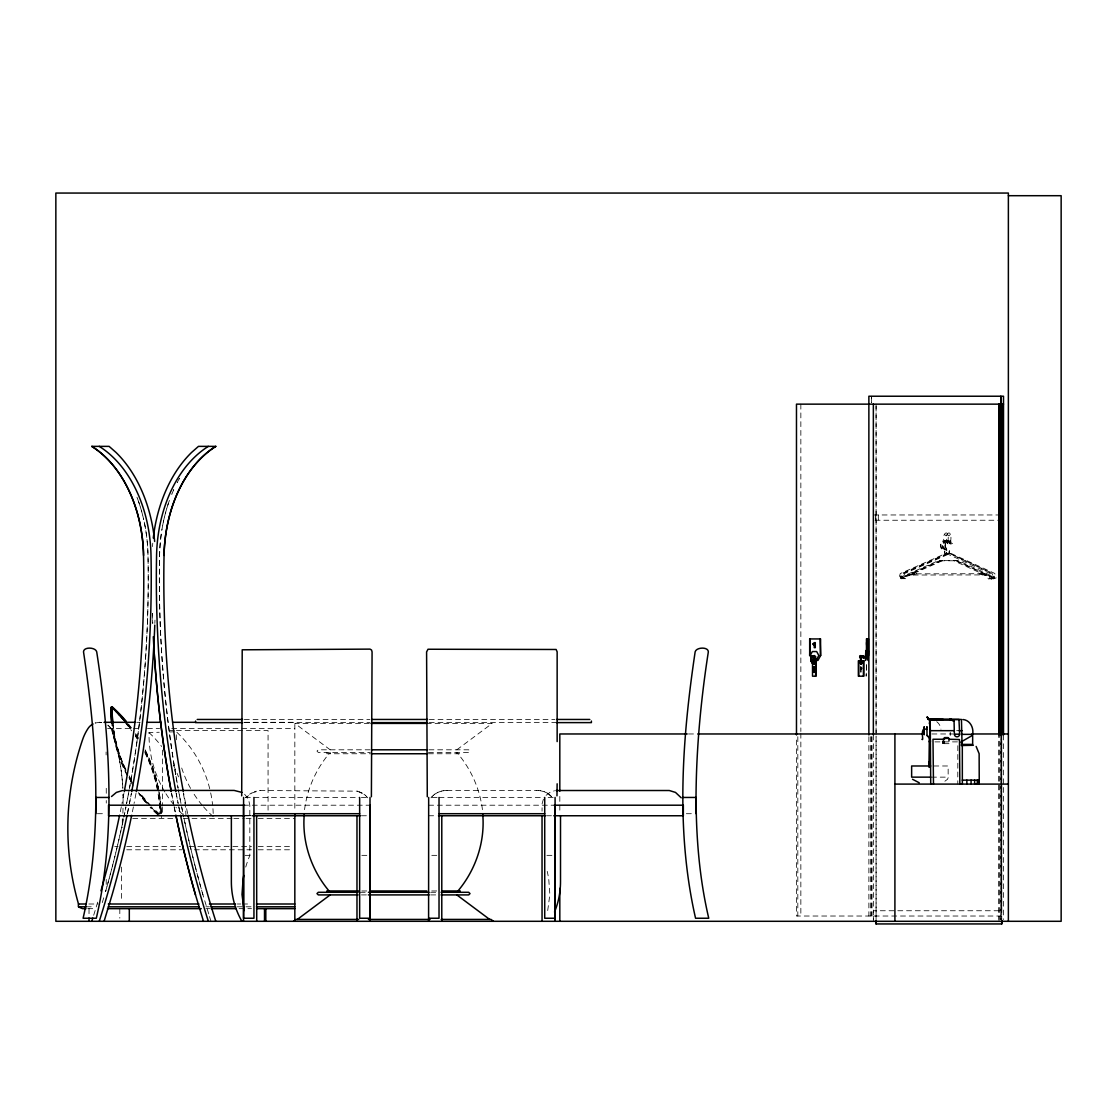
<?xml version="1.0" encoding="UTF-8"?>
<svg xmlns="http://www.w3.org/2000/svg" width="1117" height="1117" viewBox="0 0 1117 1117"><rect width="100%" height="100%" fill="white"/><g stroke="black" fill="none" stroke-linecap="round" stroke-linejoin="round"><path stroke-width="0.75" stroke-dasharray="5 3.75" d="M106.269 803.095L106.269 800.526M873.354 921.302L873.354 910.746L1001.726 910.746L1001.726 736.662M876.077 920.645L876.077 736.662M876.077 734.916L876.077 405.89M999.003 921.302L999.003 734.986L999.003 919.57M1001.726 921.302L1001.726 734.986M123.065 804.366L123.093 800.526A212.495 212.384 -90 0 0 123.052 794.41A212.593 212.593 0 0 1 123.093 800.526M957.827 745.723L957.786 784.092M123.01 808.219L122.856 815.899M122.758 819.752L122.493 827.432M944.535 542.834C945.415 537.989 950.232 544.677 945.708 544.593C938.866 534.024 950.902 525.59 947.677 542.834M947.258 542.834C948.138 537.989 952.955 544.677 948.417 544.593C941.589 534.024 953.611 525.59 950.399 542.834M947.677 534.401L946.113 535.895L944.535 534.401M950.399 534.401L948.836 535.895L947.258 534.401M304.55 809.657C307.245 788.574 316.237 768.482 330.171 752.439L330.171 753.752M547.707 910.564L549.857 894.535L548.768 879.372A102.652 102.652 0 0 0 547.232 871.386M102.275 902.606L104.621 894.843M543.393 799.2L542.122 803.668L542.038 811.235M247.052 796.519L246.005 797.817L251.032 793.252L260.066 790.515M430.967 797.817L432.125 796.519M901.307 578.815L901.796 577.796L900.33 577.796L900.33 576.274L905.692 576.274L940.835 560.776M903.094 578.704L903.597 577.671M904.016 578.815L904.519 577.796L902.117 577.671L902.117 576.149L907.493 576.149L942.636 560.65M432.028 796.519L433.34 795.318M546.073 795.318L549.885 792.414L554.479 790.752M433.242 795.318L434.708 794.229M945.68 541.605L947.174 541.256C941.952 541.731 942.594 549.508 947.551 550.192L947.551 553.613L944.312 555.331L902.997 573.566L901.573 576.707L902.075 578.815M456.825 749.8L492.178 723.411L428.132 723.411M944.884 781.23L947.495 779.289L948.403 777.139L932.29 777.139M249.636 794.229L251.143 793.252M434.611 794.229L437.836 792.414M948.668 541.605C942.413 538.576 939.983 549.145 946.63 550.067L946.63 553.487L943.376 555.219L902.075 573.44L900.651 576.581L901.154 578.704M992.161 577.671L993.222 578.955L996.127 577.95L994.786 573.44L950.637 553.264L904.784 573.44L903.374 576.581L903.862 578.704M437.724 792.414L441.355 791.157M910.132 574.906L913.804 573.719M911.053 575.032L914.725 573.845M912.854 574.906L916.526 573.719M254.481 791.716L256.282 791.157M947.174 540.6L945.443 541.033C941.422 543.448 942.608 549.522 947.188 550.569L947.188 553.613L949.352 553.487L949.352 550.067C944.382 549.382 943.753 541.605 948.975 541.131L952.969 543.979L950.707 540.921L947.23 540.921C943.223 543.323 944.41 549.41 948.989 550.444L948.989 553.487M441.257 791.157L443.226 790.752M443.128 790.752L447.065 790.431M99.539 722.308L95.085 723.048A13.767 13.767 0 0 1 101.787 722.504L99.539 722.308L103.56 722.308M326.848 752.439L326.848 753.752L370.327 753.752M259.968 790.515L357.412 791.157M164.869 791.981A109.326 105.598 88.3 0 1 149.008 732.57L159.242 732.263M169.491 731.97L174.615 731.817M873.354 514.965L999.98 514.965M875.1 520.243L999.98 520.243M991.421 579.081L994.325 578.075L992.999 573.566M244.302 719.46L369.95 719.46M429.277 719.46L554.912 719.46M136.763 722.308L140.239 722.308M244.469 722.308L294.832 722.308L294.832 810.998M244.428 722.615L369.964 722.615M429.249 722.615L556.517 722.615M369.266 723.411L294.818 723.411L330.171 749.8M107.595 728.479L131.834 728.479M133.565 728.479L138.759 728.479M147.43 728.479L159.577 728.479M171.711 728.479L294.832 728.479M169.435 730.616L174.629 730.616M176.36 730.616L268.066 730.616L268.066 810.942M956.655 730.672L961.444 730.672M688.477 733.967L697.176 733.967M931.885 733.967L952.745 733.967M934.971 741.883L958.651 741.883M948.989 743.671L942.287 743.671L942.287 741.018M370.16 749.8L318.303 749.8L316.977 751.113L318.303 752.439L370.327 752.439M428.942 749.8L468.707 749.8L470.02 751.113L468.707 752.439L426.834 752.439M428.439 753.752L460.148 753.752L460.288 752.453M933.784 765.983L948.151 765.983L948.151 777.139M446.968 790.431L536.774 790.431M245.321 797.454L250.501 797.454M253.95 797.454L359.646 797.454M361.377 797.454L366.558 797.454M432.125 797.454L437.305 797.454M439.023 797.454L544.719 797.454M548.168 797.454L553.348 797.454M243.52 805.203L370.076 805.203M428.593 805.203L555.149 805.203M97.402 813.707L105.515 813.707M686.355 813.707L694.467 813.707M246.047 815.466L251.269 815.466M245.572 815.717L250.753 815.717M243.52 815.759L252.093 815.759M361.405 815.759L370.076 815.759M428.593 815.759L437.264 815.759M546.464 815.759L555.149 815.759M132.755 818.621L174.587 818.621M183.3 818.621L190.267 818.621M192.012 818.621L232.099 818.621M233.844 818.621L244.302 818.621M246.047 818.621L251.269 818.621M258.236 818.621L294.832 818.621M114.73 846.63L118.137 846.63M126.738 846.63L180.465 846.63M189.122 846.63L251.507 846.63M258.236 846.63L293.101 846.63M126.738 849.786L182.197 849.786M194.33 849.786L251.507 849.786M258.236 849.786L293.101 849.786M245.07 855.343L251.772 855.343M361.824 855.343L366.879 855.343M431.79 855.343L436.845 855.343M546.897 855.343L553.599 855.343M361.782 890.961L366.935 890.961M431.72 890.961L437.18 890.961M360.177 892.288L366.935 892.288M430.673 892.288L437.585 892.288M361.405 894.912L366.711 894.912M430.673 894.912L437.738 894.912M88.843 904.002L98.101 904.002M237.307 904.002L240.797 904.002M242.543 904.002L251.255 904.002M86.232 906.795L94.819 906.795M205.919 906.795L209.41 906.795M237.307 906.795L244.274 906.795M246.019 906.795L251.255 906.795M87.712 908.666L96.411 908.666M205.989 908.666L209.926 908.666M239.094 908.666L251.507 908.666M1001.726 916.024L796.477 916.024L796.477 736.689M536.677 790.431L538.701 790.515M538.603 790.515L540.614 790.752M946.127 553.376L990.276 573.566L991.603 578.075L988.699 579.081L987.637 577.796L994.116 577.671L994.116 576.149L992.161 576.149L958.456 560.65L939.9 560.65L904.756 576.149L904.84 577.671L906.306 577.671L905.817 578.704L898.864 578.299L900.274 573.566L941.589 555.331C944.703 552.51 950.26 552.496 953.373 555.331M540.516 790.752L544.286 791.716M357.314 791.157L364.058 794.229M981.871 573.845L985.389 575.032M980.949 573.719L984.468 574.906M979.148 573.845L982.667 575.032M544.188 791.716L547.637 793.252M359.115 791.716L362.467 793.252M949.576 553.487L992.078 573.44L993.404 577.95L990.5 578.955L989.439 578.187L989.592 576.274L987.637 576.274L953.932 560.776M953.373 555.331L992.999 573.566M955.733 560.65L989.439 576.149L991.393 576.149L991.393 577.671M547.525 793.252L552.775 797.817L549.033 794.229M991.421 579.081L990.36 577.796M363.96 794.229L365.427 795.318M948.668 541.605L951.167 544.105L948.905 541.033L944.507 540.921C940.5 543.323 941.687 549.41 946.267 550.444L946.267 553.487M947.747 541.48L950.246 543.979L947.984 540.921M107.944 725.184L111.016 728.479L112.971 734.288A212.495 212.384 -90 0 1 122.828 788.295A212.593 212.593 0 0 0 111.016 728.479A13.781 13.669 90 0 0 107.972 725.184A13.767 13.767 0 0 1 111.016 728.479L112.328 732.389M244.623 794.229L248.463 799.2L249.817 805.203L249.817 855.343L246.871 863.329A102.652 102.652 0 0 0 245.656 867.364M365.329 795.318L366.655 796.519M366.544 796.519L367.702 797.817M195.377 867.001A841.283 594.872 -90 0 0 202.945 894.843L209.061 915.005M209.535 916.582L210.959 921.302M482.446 809.657C479.765 788.574 470.76 768.482 456.825 752.439L456.825 753.752M871.581 397.806L871.595 402.553L871.595 396.228M1003.513 734.986L1003.513 919.57M1001.726 734.986L1001.726 919.57M992.315 577.796L992.315 576.274L990.36 576.274L956.655 560.776L938.112 560.776L902.969 576.274L903.039 577.796M950.246 732.263L950.246 735.475M944.563 741.018L944.563 743.671M943.711 738.379L943.711 743.671M943.53 741.018L943.53 743.671M943.125 741.018L943.125 743.671M942.469 741.018L942.469 743.671M902.131 576.149L902.131 577.671M878.325 514.965L878.325 520.243M876.077 404.145L876.077 918.998M875.602 514.965L875.602 520.243M873.354 734.986L873.354 919.57M872.014 736.689L872.014 916.024M871.595 736.689L871.595 916.024M870.338 736.689L870.338 916.024M868.872 736.689L868.872 916.024M800.847 404.145L800.847 731.467M800.847 733.213L800.847 916.024M797.817 736.689L797.817 916.024M559.812 796.407L559.812 813.762M162.524 750.121L162.524 806.153M162.524 807.312L162.524 815.717M155.445 776.441L155.445 777.488M155.137 775.03L155.137 776.078M154.118 775.352L154.118 776.399M122.311 818.621L122.311 827.585M121.544 867.099L121.544 901.768M119.812 908.666L119.812 918.146M117.76 748.683L117.76 749.744M117.453 747.273L117.453 748.334M116.433 747.594L116.433 748.655M106.213 879.372L106.213 887.987M89.025 908.666L89.025 918.146M936.716 721.68A10.933 10.933 -90 0 1 940.961 729.192M159.787 814.195A139.946 139.946 0 0 1 153.546 808.373M151.144 805.943A139.946 139.946 0 0 1 140.086 792.93M131.569 780.141A139.946 139.946 0 0 1 129.041 775.687M125.928 769.599A139.946 139.946 0 0 1 112.901 723.83M158.516 814.111A139.946 139.946 0 0 1 151.144 806.991M149.971 805.748A139.946 139.946 0 0 1 140.086 793.992M133.342 784.12A139.946 139.946 0 0 1 129.865 778.242M125.928 770.66A139.946 139.946 0 0 1 112.901 724.877M128.497 724.053A147.458 147.458 0 0 1 132.644 729.457M135.59 733.632A147.458 147.458 0 0 1 138.382 737.904M145.112 749.744A147.458 147.458 0 0 1 158.963 791.604M159.508 794.969A147.458 147.458 0 0 1 161.057 813.609M126.333 722.476A147.458 147.458 0 0 1 131.638 729.136M135.59 734.679A147.458 147.458 0 0 1 138.382 738.951M145.112 750.792A147.458 147.458 0 0 1 160.653 806.167M160.764 807.87A147.458 147.458 0 0 1 161.085 816.373M152.526 808.694A139.946 139.946 0 0 0 158.768 814.516A139.946 139.946 0 0 1 151.465 807.354M145.517 801.224A139.946 139.946 0 0 1 139.08 793.252M131.415 781.942A139.946 139.946 0 0 1 128.022 776.008M127.212 774.5A139.946 139.946 0 0 1 111.882 724.151M157.497 814.447A139.946 139.946 0 0 1 150.125 807.312M145.517 802.271A139.946 139.946 0 0 1 139.08 794.313M133.23 785.893A139.946 139.946 0 0 1 128.846 778.563M127.212 775.561A139.946 139.946 0 0 1 111.882 725.198M127.492 724.374A147.458 147.458 0 0 1 131.624 729.778M135.52 735.363A147.458 147.458 0 0 1 137.377 738.225M144.847 751.587A147.458 147.458 0 0 1 157.958 791.925M158.488 795.29A147.458 147.458 0 0 1 160.038 813.93M125.313 722.797A147.458 147.458 0 0 1 131.624 730.825M135.52 736.424A147.458 147.458 0 0 1 137.377 739.272M144.847 752.635A147.458 147.458 0 0 1 159.996 813.288M146.844 802.313A139.946 139.946 0 0 1 140.407 794.341M131.01 780.085A139.946 139.946 0 0 1 129.349 777.097M124.797 767.924A139.946 139.946 0 0 1 113.208 725.24M157.567 814.377A139.946 139.946 0 0 1 150.278 807.172M146.844 803.36A139.946 139.946 0 0 1 138.382 792.637M131.01 781.146A139.946 139.946 0 0 1 129.349 778.158M124.797 768.985A139.946 139.946 0 0 1 113.04 724.598M127.743 724.137A147.458 147.458 0 0 1 132.965 730.867M135.897 735.042A147.458 147.458 0 0 1 137.782 737.876M145.419 751.155A147.458 147.458 0 0 1 161.323 813.33M126.654 723.9A147.458 147.458 0 0 1 130.912 729.192M135.897 736.089A147.458 147.458 0 0 1 137.782 738.937M145.419 752.216A147.458 147.458 0 0 1 160.82 805.888M160.96 807.577A147.458 147.458 0 0 1 161.393 817.784M213.263 816.653A109.326 105.598 88.3 0 1 203.308 806.558M202.289 805.357A109.326 105.598 88.3 0 1 193.018 792.539M190.602 788.434A109.326 105.598 88.3 0 1 181.708 768.021M176.486 739.775A109.326 105.598 88.3 0 1 176.318 731.775A115.205 111.281 88.3 0 1 210.345 791.339M182.49 814.237A109.326 105.598 88.3 0 1 175.997 807.368M173.959 804.938A109.326 105.598 88.3 0 1 165.693 793.335M149.008 732.57A115.205 111.281 88.3 0 1 161.686 746.505M173.428 765.243A115.205 111.281 88.3 0 1 178.497 776.887M183.37 793.698A115.205 111.281 88.3 0 1 185.953 817.449M210.68 792.902A115.205 111.281 88.3 0 1 212.649 805.497M212.942 808.68A115.205 111.281 88.3 0 1 213.193 813.455M106.101 751.978A212.495 6.953 -90 0 1 106.115 754.966M106.255 788.295A212.495 6.953 -90 0 1 106.269 794.41M202.945 894.843A841.283 594.872 90 0 1 184.068 818.677A841.283 594.872 -90 0 0 194.944 865.354M175.997 776.315A841.283 594.872 90 0 0 178.106 788.239A841.283 594.872 -90 0 1 159.591 555.191A129.321 91.44 90 0 1 161.672 531.217M175.704 774.612A841.283 594.872 90 0 1 159.591 555.191A129.321 91.44 -90 0 1 169.477 500.262A129.321 91.44 90 0 0 161.937 529.528M187.642 813.539A834.86 590.335 -90 0 1 186.274 806.851M185.604 803.5A834.86 590.335 -90 0 1 183.663 793.419M152.498 546.604A129.321 91.44 -90 0 1 152.764 543.183M154.97 620.117A841.283 594.872 -90 0 1 154.844 623.44M136.009 793.335A841.283 594.872 -90 0 1 134.054 803.5M133.398 806.879A841.283 594.872 -90 0 1 132.029 813.637M137.531 498.727A129.321 91.44 -90 0 1 143.688 519.503A129.321 91.44 90 0 0 136.958 497.205M123.917 793.419A834.86 590.335 90 0 1 121.976 803.5M121.306 806.851A834.86 590.335 90 0 1 119.938 813.539M97.682 902.131A834.86 590.335 90 0 1 93.283 916.526M940.905 544.105L941.254 547.567L944.828 550.192L944.828 553.613L944.465 550.569C939.886 549.522 938.713 543.448 942.72 541.033L946.197 541.033L948.459 544.105L944.451 541.256L940.905 544.105M912.017 573.845L908.33 575.032L987.191 574.906L983.658 573.719L912.003 573.845M866.541 664.406L866.15 676.19L866.541 664.406M1000.804 919.57L1000.804 734.986L1000.79 919.57M174.196 806.879A841.283 594.872 90 0 0 175.551 813.637A841.283 594.872 -90 0 1 174.196 806.879M171.571 793.335A841.283 594.872 90 0 0 173.526 803.5A841.283 594.872 -90 0 1 171.571 793.335M152.401 613.47A841.283 594.872 90 0 0 152.736 623.44A841.283 594.872 -90 0 1 152.401 613.47M181.652 806.879A841.283 594.872 90 0 0 183.719 817.002A841.283 594.872 -90 0 1 181.652 806.879M178.413 789.942A841.283 594.872 90 0 0 180.982 803.5A841.283 594.872 -90 0 1 178.413 789.942M173.721 489.721A129.321 91.44 90 0 0 171.823 494.175A129.321 91.44 -90 0 1 173.721 489.721M179.404 478.425A129.321 91.44 90 0 0 177.17 482.558A129.321 91.44 -90 0 1 179.404 478.425M178.818 806.851A834.86 590.335 -90 0 0 180.172 813.539A834.86 590.335 90 0 1 178.818 806.851M176.193 793.419A834.86 590.335 -90 0 0 178.148 803.5A834.86 590.335 90 0 1 176.193 793.419M129.474 788.239A841.283 594.872 -90 0 0 147.989 555.191A129.321 91.44 -90 0 0 144.051 521.15A129.321 91.44 90 0 1 147.989 555.191A841.283 594.872 90 0 1 129.474 788.239M126.598 803.5A841.283 594.872 -90 0 0 129.167 789.942A841.283 594.872 90 0 1 126.598 803.5M123.861 817.002A841.283 594.872 -90 0 0 125.928 806.879A841.283 594.872 90 0 1 123.861 817.002M105.556 891.589A841.283 594.872 -90 0 0 123.512 818.677A841.283 594.872 90 0 1 105.556 891.589M129.432 803.5A834.86 590.335 90 0 0 131.387 793.419A834.86 590.335 -90 0 1 129.432 803.5M127.408 813.539A834.86 590.335 90 0 0 128.776 806.851A834.86 590.335 -90 0 1 127.408 813.539"/><path stroke-width="1.5" d="M815.145 658.555L813.344 657.871C811.78 655.637 816.625 656.014 812.925 655.902M815.27 657.941L813.776 657.871L813.916 656.335L812.869 655.986M876.077 923.941L876.077 920.645L876.077 923.941L1001.726 923.941L1001.726 920.645M943.279 719.432L928.799 719.362A3.965 2.541 -90 0 1 928.171 718.692L927.194 716.849L928.45 718.65A3.965 2.82 -90 0 0 929.162 719.362L961.444 719.46L962.072 745.528M108.977 797.454C108.921 837.987 105.584 878.716 96.299 918.244L83.105 918.244C103.085 830.783 96.634 739.775 83.51 651.811C83.552 646.631 95.573 647.12 96.704 651.811C104.118 699.982 108.894 748.669 108.977 797.454L95.783 797.454L95.783 813.707M682.892 797.454L696.086 797.454C696.142 837.987 699.465 878.716 708.75 918.244L695.556 918.244C675.576 830.783 682.026 739.775 695.151 651.811C696.296 647.12 708.304 646.631 708.346 651.811C700.01 705.344 695.319 759.504 696.086 813.707M860.774 657.327L860.802 656.531M862.073 656.042L860.746 655.609L860.872 657.969L860.732 655.944L861.835 655.805M863.134 656.712L863.148 657.871L863.19 656.545M867.364 656.782L867.392 657.941M929.4 723.76L929.819 719.46A10.933 10.933 -90 0 1 932.751 719.781M813.134 655.986L814.502 658.346L815.801 656.936L814.502 655.553L812.883 656.838M865.898 655.958L865.787 658.346L865.898 656.95M866.052 656.908C864.837 670.661 866.066 638.631 866.122 655.581M304.271 814.419C301.785 842.497 311.727 871.092 330.171 892.288M926.831 727.851L926.956 726.678L927.012 734.511M924.248 734.511L924.192 726.678L923.773 732.892L923.773 728.452L923.885 730.672M929.637 724.081L930.266 719.516M929.609 719.669C929.693 717.812 933.7 721.889 935.823 719.669M814.181 666.835L814.084 667.268A2.723 1.117 -90 0 1 813.609 668.106L813.679 671.889L814.502 671.889L814.502 666.835L813.651 667.268A2.723 1.117 -90 0 1 813.176 668.106L813.748 668.846A3.197 1.312 -90 0 0 814.111 668.259L813.679 668.259A3.197 1.312 -90 0 1 813.316 668.846L813.176 668.985M921.93 739.3C924.206 741.493 920.254 730.797 924.178 728.801M811.179 657.676L810.9 658.444A6.339 5.99 83.6 0 0 810.942 660.943L812.296 663.358L814.335 663.33M811.487 657.969L811.235 658.625A5.39 5.11 83.6 0 0 811.277 660.747L811.556 661.404M814.782 661.934L815.187 660.678A5.39 5.11 83.6 0 0 815.228 658.555L814.363 656.852M815.326 661.641L815.605 660.873A6.339 5.99 83.6 0 0 815.564 658.374L815.256 657.592M953.709 719.781L929.679 719.781M958.972 719.781L959.643 734.176A2.639 2.639 0 0 1 957.004 736.815A2.639 2.639 0 0 1 954.365 734.176L954.044 720.228M556.964 795.849L557.146 783.799M104.09 921.302L112.091 894.843A841.283 594.872 -90 0 0 131.68 815.312M811.096 657.662L812.254 655.972M820.576 655.567L817.965 660.426L812.757 660.468L810.188 655.581L812.338 651.56L816.653 651.532L818.817 655.511L816.653 659.533L812.338 659.575M861.151 661.585L861.151 664.057M811.64 657.368L812.506 656.782M813.693 663.009L814.572 661.585L813.469 662.493L814.153 664.057L814.279 661.711L814.293 664.057M371.389 796.756L372.073 651.909L371.542 650.01L370.006 649.117L242.207 649.801L241.705 795.849M456.825 892.288C475.27 871.092 485.211 842.497 482.739 814.419M111.518 796.519L116.377 792.414L122.591 790.515M861.375 661.543C857.13 663.805 864.991 664.727 861.235 661.585M930.726 784.092L930.405 741.939A2.597 2.597 0 0 1 930.531 740.864L929.484 740.864A2.597 2.597 0 0 0 929.288 741.883L928.953 767.044M814.293 643.057L813.05 643.895L813.93 643.434M961.974 744.411L972.656 744.411L972.656 735.265L961.137 741.883L962.309 745.779L962.351 784.092M293.506 921.302L296.033 919.417L358.697 919.417M297.359 919.417L330.171 894.912M812.729 655.707L811.989 655.972M812.324 656.517L813.232 656.21M813.148 643.895L813.483 644.649A3.379 3.169 -90 0 0 814.349 644.048L814.251 647.678L815.27 647.678L815.27 642.624L814.433 642.624M861.891 655.986C864.279 655.037 864.376 657.69 861.919 656.936M861.556 656.991L862.841 656.852M460.288 892.26L460.218 890.961L442.15 890.961M812.645 655.707L814.656 656.363M813.776 663.023L812.841 663.023M860.998 664.098L861.444 661.711M860.97 656.838L860.607 657.955M862.184 655.972L863.762 655.861M556.098 790.515L669.278 790.515L675.492 792.414L681.23 797.817M861.472 655.874C856.348 656.084 864.321 655.93 862.059 655.861M860.788 656.796L863.818 656.838M861.5 656.824L859.601 656.908L861.333 656.95M929.833 719.474L959.112 719.46M1008.372 195.698L1061.15 195.698L1061.15 921.302L55.85 921.302L55.85 193.059L1008.372 193.059L1008.372 921.302M1003.513 404.145L796.477 404.145L796.477 734.958M124.238 791.73A834.86 590.335 90 0 0 143.548 555.456A123.065 87.014 90 0 0 91.789 446.367L109.103 446.367L116.014 452.441A129.321 91.44 90 0 1 154.663 541.466M183.342 791.73A834.86 590.335 -90 0 1 164.045 555.456A123.065 87.014 -90 0 1 215.804 446.367L198.477 446.367L191.579 452.441A129.321 91.44 -90 0 0 153.28 538.031M866.541 642.624L866.862 647.678L866.806 642.624M814.349 644.048L814.251 644.048A3.379 3.169 -90 0 1 813.385 644.635M867.769 650.792L868.216 660.468L868.384 650.792M197.192 719.46L242.557 719.46M371.696 719.46L427.532 719.46M556.657 719.46L589.818 719.46M104.244 722.308L135.031 722.308M147.193 722.308L161.085 722.308M173.247 722.308L195.824 722.308M242.682 722.615L195.601 722.615L195.601 721.037M371.71 722.615L427.504 722.615M556.517 722.615L591.396 722.615L591.396 721.037M370.998 723.411L426.401 723.411M929.889 719.516L930.349 730.672L954.365 730.672M959.056 730.672L961.974 730.672M687.22 733.967L559.812 733.967L559.812 791.213M697.692 733.967L923.187 733.967M971.874 733.967L1008.372 733.967M954.365 734.176L959.643 734.176M961.974 734.358L972.656 734.358C973.926 727.809 970.073 720.102 962.924 719.516M944.563 737.583L948.138 737.583M943.53 738.379L948.989 738.379L948.989 741.018M944.521 739.245L932.988 739.245L933.477 784.092M949.464 739.245L959.475 739.552L959.838 784.092M961.5 742.121L962.282 744.913M961.151 744.927L961.988 744.927M973.368 745.276L961.514 745.528M371.807 749.8L427.336 749.8M371.43 753.752L426.834 753.752M928.953 761.892L929.386 767.044M930.754 765.983L911.64 765.983L911.64 777.139L930.88 777.139M962.282 780.141L979.246 780.141M894.912 784.092L1008.372 784.092M124.224 790.431L234.123 790.431L241.97 792.414M244.595 805.203L108.531 805.203L108.531 815.759L244.791 815.759M554.255 805.203L683.339 805.203L683.339 815.759L553.795 815.759M253.95 813.707L359.646 813.707M439.023 813.707L544.719 813.707M252.205 815.759L360.288 815.759M438.492 815.759L545.347 815.759M358.445 890.961L326.848 890.961L326.709 892.26M369.825 890.961L426.834 890.961M358.068 892.288L318.303 892.288L316.977 893.6L318.303 894.912L358.068 894.912M368.428 892.288L428.942 892.288M441.047 892.288L468.707 892.288L470.02 893.6L468.707 894.912L441.047 894.912M368.345 894.912L429.068 894.912M86.023 908.666L82.644 908.666A25.105 25.105 0 0 1 78.497 906.795A9.495 9.495 0 0 1 78.497 904.002L86.232 904.002M108.293 904.002L198.952 904.002M209.41 904.002L235.561 904.002M256.477 904.002L294.832 904.002M78.497 906.795L86.232 906.795M108.293 906.795L198.952 906.795M211.155 906.795L235.561 906.795M256.477 906.795L294.832 906.795M107.483 908.666L201.255 908.666M211.211 908.666L235.91 908.666M256.505 908.666L294.832 908.666M428.663 918.244L439.023 918.244L439.023 797.454M555.079 918.244L544.719 918.244L544.719 797.454M368.387 919.417L430.045 919.417M441.145 919.417L490.963 919.417L493.505 921.302M862.087 656.81L862.896 656.754M813.33 656.936L814.628 656.964M863.134 657.061L865.996 657.131M863.12 657.871L865.982 657.927M812.394 655.874L810.858 655.819L812.352 655.958M861.067 656.936L860.481 655.609L860.495 656.852M812.604 656.824L810.83 656.768L812.31 656.894M812.827 656.922L814.614 656.978L813.148 656.21M813.344 657.089L815.27 657.131M930.028 720.228L928.073 719.306M812.464 656L813.413 655.93M813.134 655.609L814.125 655.944M861.612 661.585L861.039 663.707L861.012 662.465M925.225 729.038L926.677 729.415M951.935 720.228C955.119 722.643 954.253 719.879 951.349 719.502A4.007 1.229 0.9 0 0 949.911 719.432M929.735 720.214L927.208 717.198L928.045 719.25M919.207 782.766L912.533 779.289M952.522 719.934L951.879 719.669A4.035 1.243 -0.9 0 0 949.548 719.418M812.925 663.037L811.459 661.404M812.869 663.624L811.026 660.943M456.825 894.912L489.651 919.417M930.349 741.883L930.349 730.672M976.146 746.435L979.134 753.724L979.246 784.092M427.28 796.756L426.596 651.909L428.02 649.242L556.112 649.48L557.146 651.811L557.146 741.604M860.69 666.835L860.858 667.268A2.723 2.039 -90 0 0 861.738 668.106L861.486 668.846A3.197 2.388 -90 0 1 860.83 668.259L860.83 671.889M929.819 723.062L929.819 738.267L926.956 735.363L929.833 738.211L929.637 737.248M195.489 894.843A841.283 594.872 90 0 1 175.9 815.312A841.283 594.872 -90 0 0 195.489 894.843L203.489 921.302M244.148 910.564L242.012 894.535L243.087 879.372A102.652 102.652 0 0 1 243.771 875.393M860.537 656.517L860.509 657.327M860.802 656.405L860.844 657.382M860.537 656.405L860.579 657.368M860.662 661.934L860.746 663.093L860.746 661.976M860.9 661.348L860.942 662.339M860.649 661.348L860.774 663.693L860.746 662.465M860.9 658.625L860.872 657.676L860.802 658.555M860.872 660.692L860.914 661.641L860.97 660.761M860.607 657.662L860.635 658.625M860.621 660.678L860.649 661.641M860.9 658.444L860.928 659.337M860.662 659.323L860.495 657.592M860.858 659.979L860.872 660.873L860.788 658.374M860.593 659.979L860.607 660.859M924.066 733.492L924.01 730.672M860.718 660.943L860.523 658.36M860.704 660.747L860.746 661.711M860.481 656.922L860.523 657.899M860.732 661.404L860.76 662.395M1003.513 734.986L1003.513 396.228L868.872 396.228L868.872 734.958M1001.726 920.645L1001.726 923.941M978.855 780.141L978.855 784.092M977.277 780.141L977.277 784.092M974.624 780.141L974.624 784.092M971.078 780.141L971.078 784.092M966.861 780.141L966.861 784.092M929.288 737.08L929.288 741.883M924.192 730.672L924.192 734.651M894.912 733.967L894.912 921.302M873.354 404.145L873.354 734.958M867.769 638.938L867.769 655.637M867.155 638.938L867.155 652.3M863.427 660.831L863.427 676.19M858.75 660.831L858.75 676.19M820.115 638.938L820.576 655.637L820.576 638.938L809.685 638.938L809.685 655.637L810.146 638.938M815.605 660.831L815.605 676.19M814.07 666.835L814.111 671.889M560.511 815.759L560.511 881.732A79.489 79.489 0 0 1 554.521 912.017M559.812 888.35L559.812 921.302M555.247 805.203L555.247 921.302L555.079 797.454M542.038 815.759L542.052 921.302M441.787 815.759L441.787 921.302M428.663 797.454L428.593 921.302M370.174 805.203L370.174 921.302M370.006 797.454L370.006 918.244L359.646 918.244L359.646 797.454M356.979 815.759L356.979 921.302M294.832 814.475L294.832 921.302M265.818 908.666L265.818 921.302M264.506 908.666L264.506 921.302M256.617 815.759L256.715 921.302M253.95 797.454L253.95 918.244L243.59 918.244L243.59 797.454M243.52 805.203L243.52 921.302M231.359 815.759L231.359 881.732A79.489 79.489 0 0 0 241.9 921.302M129.307 908.666L129.307 921.302M112.44 708.178L112.44 709.239M126.333 721.428A147.458 147.458 0 0 0 112.133 706.768L112.133 707.829A139.946 139.946 0 0 0 112.733 723.174M89.025 918.146L89.025 921.302M112.133 707.829A147.458 147.458 0 0 1 119.491 714.908M120.664 716.137A147.458 147.458 0 0 1 126.333 722.476M112.901 723.83A139.946 139.946 0 0 1 112.133 706.768M111.714 723.509A139.946 139.946 0 0 1 111.114 708.15L111.114 707.089A139.946 139.946 0 0 0 111.714 722.448M118.472 714.168A147.458 147.458 0 0 1 124.21 720.451M116.182 711.655A147.458 147.458 0 0 1 125.537 721.54M78.497 904.002A274.112 274.112 0 0 1 82.644 739.496A48.338 48.338 0 0 1 88.048 728.479A13.767 13.767 0 0 1 93.018 723.956M154.034 649.968A841.283 594.872 90 0 0 171.264 791.646A841.283 594.872 -90 0 1 153.308 636.718M215.804 921.302A834.86 590.335 -90 0 1 187.991 815.215M99.245 446.367A123.065 87.014 90 0 1 151.004 555.456A834.86 590.335 90 0 1 131.694 791.73M154.788 625.087A841.283 594.872 -90 0 1 136.316 791.646M119.589 815.215A834.86 590.335 90 0 1 100.963 890.863M92.795 918.132A834.86 590.335 90 0 1 91.789 921.302M127.059 815.215A834.86 590.335 90 0 1 99.245 921.302M91.789 446.367A123.065 87.014 -90 0 1 143.548 555.456M164.045 555.456A123.065 87.014 90 0 1 215.804 446.367M208.334 446.367A123.065 87.014 -90 0 0 156.575 555.456A834.86 590.335 90 0 0 175.886 791.73M208.334 921.302A834.86 590.335 90 0 1 180.521 815.215M815.48 658.36A6.339 5.99 83.6 0 1 815.522 660.859M999.003 404.145L999.003 734.986L999.003 404.145M1001.726 404.145L1001.726 734.986L1001.726 404.145M861.025 662.814L860.928 661.934L861.039 662.953M868.467 638.938L866.457 638.938L866.457 655.637L868.467 655.637L868.467 638.938M866.862 644.048L866.666 644.774L866.862 644.048M816.038 660.831L812.52 660.831L812.52 676.19L816.038 676.19L816.038 660.831M863.818 660.831L858.359 660.831L858.359 676.19L863.818 676.19L863.818 660.831M1000.804 734.986L1000.804 396.228L1000.79 734.986"/></g></svg>
